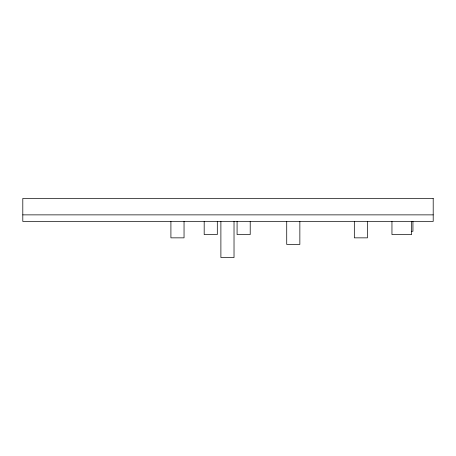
<?xml version="1.0" encoding="UTF-8"?>
<svg xmlns="http://www.w3.org/2000/svg" width="456" height="456" viewBox="0 0 456 456"><rect width="100%" height="100%" fill="white"/><g stroke="black" fill="none" stroke-linecap="round" stroke-linejoin="round"><path stroke-width="0.68" d="M22.8 214.867L433.2 214.867M411.466 231.283L412.936 231.283L412.936 221.434M411.654 221.434L411.654 234.566L391.955 234.566L391.955 221.434M367.456 221.434L367.456 237.85L354.329 237.85L354.329 221.434M299.854 221.434L299.854 244.416L286.721 244.416L286.721 221.434M250.213 221.434L250.213 234.566L237.08 234.566L237.08 221.434M234.025 221.434L234.025 257.549L220.892 257.549L220.892 221.434M217.307 221.434L217.307 234.566L204.185 234.566L204.185 221.434M184.042 221.434L184.042 237.85L170.909 237.85L170.909 221.434M433.2 198.451L22.8 198.451L22.8 221.434L433.2 221.434L433.2 198.451"/></g></svg>
